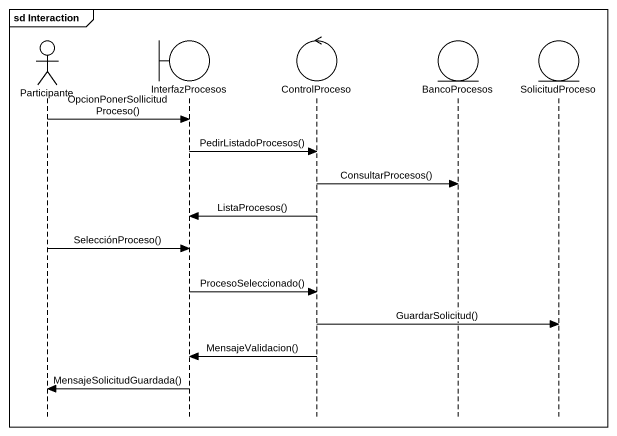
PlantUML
@startuml
mainframe sd Interaction
hide footbox
actor Participante
boundary InterfazProcesos
control ControlProceso
entity BancoProcesos
entity SolicitudProceso

Participante -> InterfazProcesos : OpcionPonerSollicitudProceso()
InterfazProcesos -> ControlProceso : PedirListadoProcesos()
ControlProceso -> BancoProcesos : ConsultarProcesos()
ControlProceso -> InterfazProcesos : ListaProcesos()
Participante -> InterfazProcesos : SelecciónProceso()
InterfazProcesos -> ControlProceso : ProcesoSeleccionado()
ControlProceso -> SolicitudProceso : GuardarSolicitud()
ControlProceso -> InterfazProcesos : MensajeValidacion()
InterfazProcesos -> Participante : MensajeSolicitudGuardada()
@enduml
